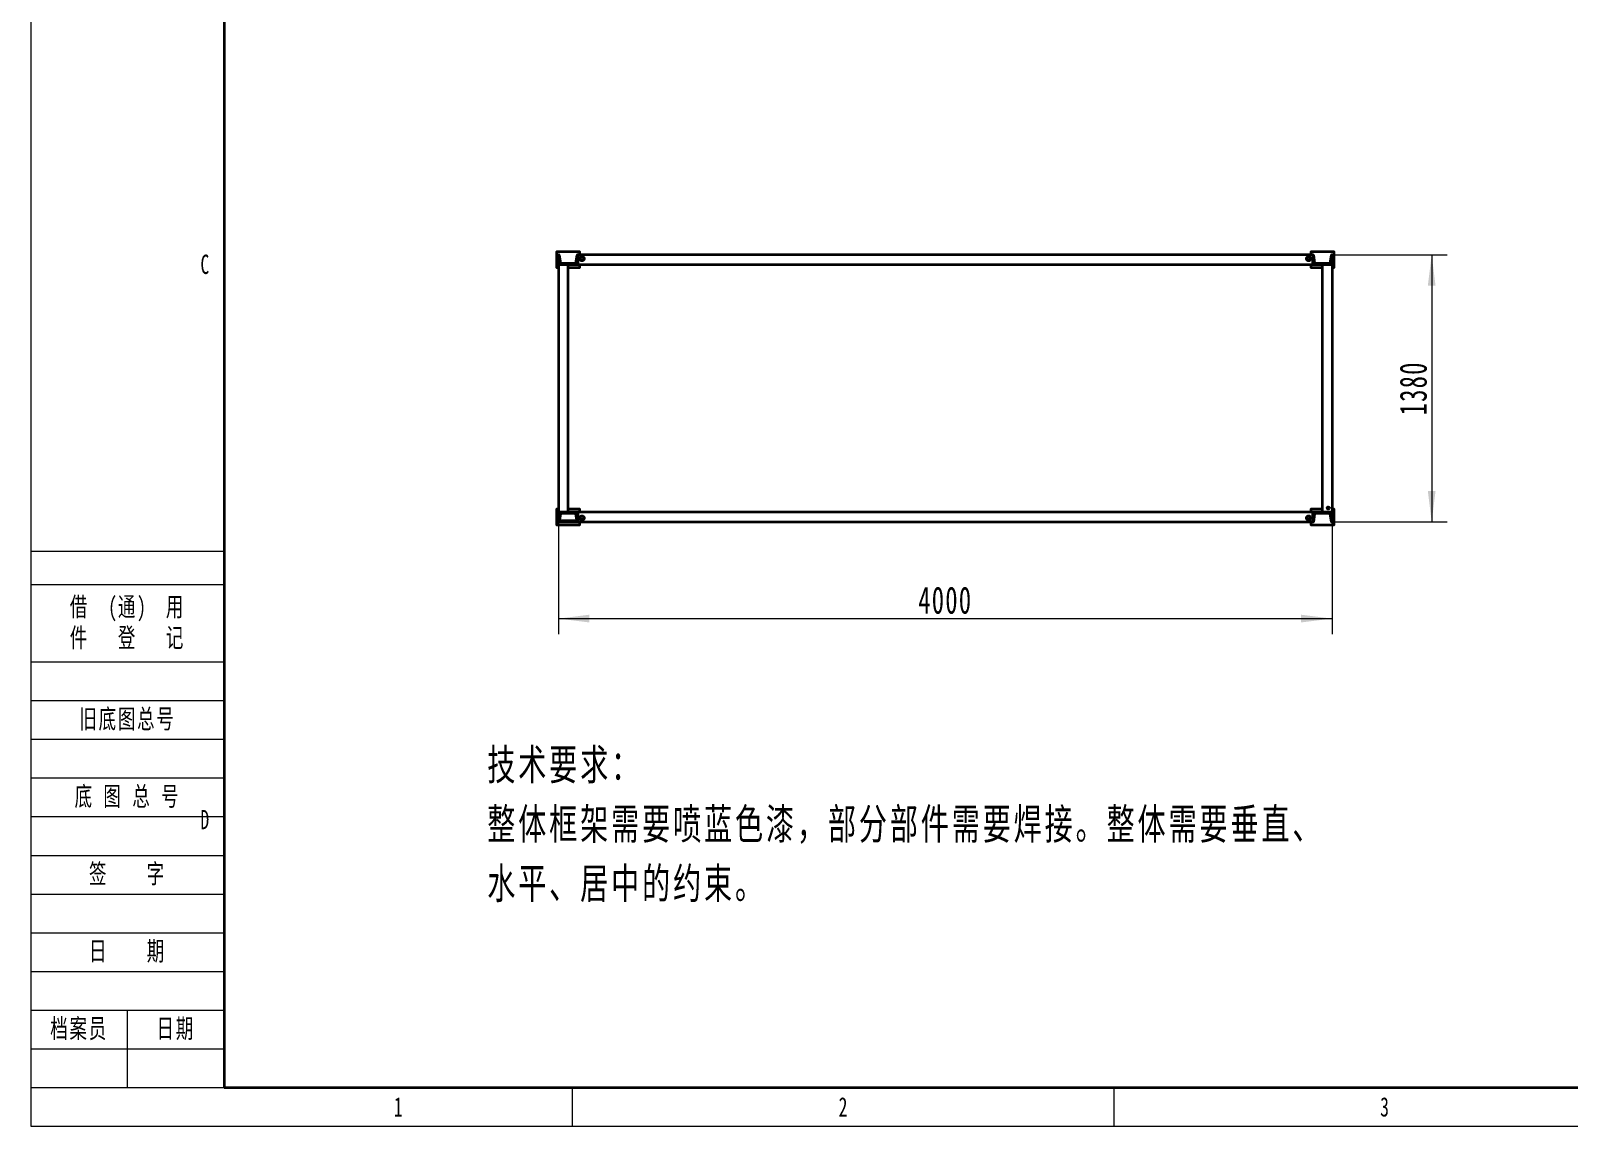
# Model space of a CAD drawing. Header units: millimetres. Extents: x -8400 to 8400, y -5940 to 5940.
# Drawn here: x -8400 to -445, y -5940 to -278 of the extents above; entities that cross this region are included whole.
import ezdxf
from ezdxf.enums import TextEntityAlignment as Align

# ---------------------------------------------------------------- set-up
doc = ezdxf.new("R2010")
doc.units = ezdxf.units.MM
doc.layers.get('0').update_dxf_attribs({"lineweight": 35})
for name, color, linetype, lineweight in [('尺寸线层', 3, 'Continuous', 18), ('粗实线层', 7, 'Continuous', 35), ('细实线层', 7, 'Continuous', 18)]:
    doc.layers.add(name, color=color, linetype=linetype, lineweight=lineweight)
doc.styles.add('标准', font='', dxfattribs={"width": 0.667})
doc.styles.get('标准').set_extended_font_data('宋体')
doc.dimstyles.new('GB_尺寸', dxfattribs={"dimscale": 40, "dimtxt": 3.5, "dimasz": 4, "dimexe": 2, "dimexo": 0, "dimtad": 1, "dimdsep": 46, "dimtxsty": '标准', "dimblk": '_CAXARROW', "dimcen": 0, "dimdle": 8, "dimazin": 2, "dimtfac": 0.707107, "dimtdec": 3, "dimtmove": 2, "dimatfit": 3, "dimfxl": 0, "dimfrac": 2, "dimtolj": 1, "dimarcsym": 0})

# ---------------------------------------------------------------- blocks, each defined once
blk = doc.blocks.new('$CAXA_FRAME_13B17AC1$')
at = {"layer": '粗实线层'}
for p, q in [((-185, 143.5), (-185, -143.5)), ((-185, -143.5), (205, -143.5))]:
    blk.add_line(p, q, dxfattribs=at)
at = {"layer": '细实线层'}
for p, q in [((-210, 148.5), (-210, -148.5)), ((-185, -74.25), (-210, -74.25)), ((-140, -143.5), (-140, -148.5)), ((-70, -143.5), (-70, -148.5)), ((-210, -148.5), (210, -148.5))]:
    blk.add_line(p, q, dxfattribs=at)
at = {"layer": '尺寸线层', "style": '标准', "width": 0.667}
for tag, p in [('T1', (-162.5, 146)), ('T2', (-105, 146)), ('T3', (-35, 146)), ('T4', (35, 146)), ('T5', (105, 146)), ('T6', (172.5, 146)), ('L1', (-187.5, 108.875)), ('R1', (207.5, 108.875)), ('L2', (-187.5, 37.125)), ('R2', (207.5, 37.125)), ('L3', (-187.5, -37.125)), ('R3', (207.5, -37.125)), ('L4', (-187.5, -108.875)), ('R4', (207.5, -108.875)), ('B1', (-162.5, -146)), ('B2', (-105, -146)), ('B3', (-35, -146)), ('B4', (35, -146)), ('B5', (105, -146)), ('B6', (172.5, -146))]:
    blk.add_attdef(tag, text='', height=2.595, dxfattribs=at).set_placement(p, align=Align.MIDDLE_CENTER)
blk = doc.blocks.new('*X5')
at = {"layer": '细实线层'}
for p, q in [((-25, 65), (0, 65)), ((-25, 55), (0, 55)), ((-25, 50), (0, 50)), ((-25, 45), (0, 45)), ((-25, 40), (0, 40)), ((-25, 35), (0, 35)), ((-25, 30), (0, 30)), ((-25, 25), (0, 25)), ((-25, 20), (0, 20)), ((-25, 15), (0, 15)), ((-25, 10), (0, 10)), ((-12.5, 0), (-12.5, 10)), ((-25, 5), (0, 5)), ((-25, 0), (0, 0))]:
    blk.add_line(p, q, dxfattribs=at)
at = {"layer": '尺寸线层', "attachment_point": 5, "line_spacing_factor": 0.963108, "style": '标准'}
for s, insert, char_height, width in [('\\T1.1;借  (通)  用\\P件   登   记', (-12.5, 60), 2.4861, 48), ('\\T1.1;旧底图总号', (-12.5, 47.5), 2.4861, 48), ('\\T1.1;底 图 总 号', (-12.5, 37.5), 2.4861, 48), ('\\T1.1;签    字', (-12.5, 27.5), 2.4861, 48), ('\\T1.1;日    期', (-12.5, 17.5), 2.4861, 48), ('\\T1.1;档案员', (-18.75, 7.5), 2.486, 23), ('\\T1.1;日期', (-6.25, 7.5), 2.486, 23)]:
    blk.add_mtext(s, dxfattribs=dict(at, insert=insert, char_height=char_height, width=width))
at = {"layer": '尺寸线层', "style": '标准', "width": 0.667}
for tag, p in [('登记', (-12.5, 52.5)), ('旧底图总号', (-12.5, 42.5)), ('底图总号', (-12.5, 32.5)), ('签字', (-12.5, 22.5)), ('签字日期', (-12.5, 12.5)), ('档案员', (-18.75, 2.5)), ('日期', (-6.25, 2.5))]:
    blk.add_attdef(tag, text='', height=2.6, dxfattribs=at).set_placement(p, align=Align.MIDDLE_CENTER)
blk = doc.blocks.new('*X16')
at = {"layer": '尺寸线层', "linetype": 'Continuous'}
for points in [[(-5671.3, -3316.2), (-5511.3, -3296.2), (-5511.3, -3336.2)], [(-1671.3, -3316.2), (-1831.3, -3296.2), (-1831.3, -3336.2)]]:
    blk.add_hatch(color=0, dxfattribs=at).paths.add_polyline_path(points, flags=0)
at = {"layer": '尺寸线层', "color": 0, "linetype": 'Continuous'}
for p, q in [((-5671.3, -2816.2), (-5671.3, -3396.2)), ((-1671.3, -2815.7), (-1671.3, -3396.2)), ((-5671.3, -3316.2), (-1671.3, -3316.2))]:
    blk.add_line(p, q, dxfattribs=at)
at = {"layer": '尺寸线层', "color": 0, "insert": (-3671.3, -3221.9), "char_height": 140, "width": 551.307, "attachment_point": 5, "line_spacing_factor": 1.15057, "style": '标准'}
blk.add_mtext('\\T1.1;4000', dxfattribs=at)
blk = doc.blocks.new('_CAXARROW')
blk.add_hatch(color=0).paths.add_polyline_path([(0, 0), (-1, 0.125), (-1, -0.125)], flags=0)
blk = doc.blocks.new('*X17')
at = {"layer": '尺寸线层', "linetype": 'Continuous'}
for points in [[(-1156.3, -1436.2), (-1136.3, -1596.2), (-1176.3, -1596.2)], [(-1156.3, -2816.2), (-1136.3, -2656.2), (-1176.3, -2656.2)]]:
    blk.add_hatch(color=0, dxfattribs=at).paths.add_polyline_path(points, flags=0)
at = {"layer": '尺寸线层', "color": 0, "linetype": 'Continuous'}
for p, q in [((-1671.3, -1436.2), (-1076.3, -1436.2)), ((-1156.3, -1436.2), (-1156.3, -2816.2)), ((-1671.3, -2816.2), (-1076.3, -2816.2))]:
    blk.add_line(p, q, dxfattribs=at)
at = {"layer": '尺寸线层', "color": 0, "insert": (-1250.9, -2126.2), "char_height": 140, "width": 530.44, "attachment_point": 5, "rotation": 90, "line_spacing_factor": 1.15057, "style": '标准'}
blk.add_mtext('\\T1.1;1380', dxfattribs=at)

msp = doc.modelspace()

# ---------------------------------------------------------------- linework, layer by layer
at = {"layer": '粗实线层', "linetype": 'Continuous', "lineweight": 35}
for points in [[(-5561.342, -1436.247), (-5561.342, -1421.247), (-5681.342, -1421.247), (-5681.342, -1501.247), (-5671.341, -1501.247)], [(-1671.343, -1501.247), (-1661.342, -1501.247), (-1661.342, -1421.247), (-1781.342, -1421.247), (-1781.342, -1436.247)], [(-5621.342, -1501.247), (-5561.342, -1501.247), (-5561.342, -1486.246)], [(-1781.342, -1486.247), (-1781.342, -1501.247), (-1721.342, -1501.247)], [(-5671.341, -2751.247), (-5681.342, -2751.247), (-5681.342, -2831.247), (-5561.342, -2831.247), (-5561.342, -2816.247)], [(-5561.342, -2766.247), (-5561.342, -2751.247), (-5621.342, -2751.247)], [(-1781.342, -2816.247), (-1781.342, -2831.247), (-1661.342, -2831.247), (-1661.342, -2751.247), (-1671.343, -2751.247)], [(-1721.342, -2751.247), (-1781.342, -2751.247), (-1781.342, -2766.247)], [(-1694.342, -2739.551), (-1694.342, -2749.943)], [(-1691.342, -2750.748), (-1691.342, -2738.748)], [(-5666.342, -2814.8), (-5666.342, -2816.247), (-5576.342, -2816.247), (-5576.342, -2814.8)], [(-5577.125, -2811.247), (-5665.559, -2811.247)]]:
    msp.add_lwpolyline(points, dxfattribs=at)
for points in [[(-5665.945, -1438.783, 0.36941475), (-5668.909, -1436.247), (-5671.342, -1436.247), (-5671.342, -1486.247), (-5571.342, -1486.247), (-5571.342, -1436.247), (-5573.775, -1436.247, 0.36941475), (-5576.739, -1438.783), (-5582.945, -1478.411, -0.36941475), (-5585.909, -1480.947), (-5656.775, -1480.947, -0.36940713), (-5659.739, -1478.411)], [(-5558.842, -1456.247, 0.26795251), (-5554.342, -1464.041, 0.26795353), (-5545.342, -1464.041, 0.26795251), (-5540.842, -1456.247, 0.2679481), (-5545.342, -1448.453, 0.26795353), (-5554.342, -1448.453, 0.2679481)], [(-1801.842, -1456.247, 0.26795251), (-1797.342, -1464.041, 0.26795353), (-1788.342, -1464.041, 0.26796015), (-1783.842, -1456.247, 0.26795574), (-1788.342, -1448.453, 0.26795353), (-1797.342, -1448.453, 0.2679481)], [(-1771.342, -1436.247), (-1771.342, -1486.247), (-1671.342, -1486.247), (-1671.342, -1436.247), (-1673.775, -1436.247, 0.36941475), (-1676.739, -1438.783), (-1682.945, -1478.411, -0.3693939), (-1685.909, -1480.947), (-1756.775, -1480.947, -0.36941475), (-1759.739, -1478.411), (-1765.945, -1438.783, 0.36941475), (-1768.909, -1436.247)], [(-5576.739, -2813.711, 0.36941475), (-5573.775, -2816.247), (-5571.342, -2816.247), (-5571.342, -2766.247), (-5671.342, -2766.247), (-5671.342, -2816.247), (-5668.909, -2816.247, 0.36941475), (-5665.945, -2813.711), (-5659.739, -2774.083, -0.36940713), (-5656.775, -2771.547), (-5585.909, -2771.547, -0.36941475), (-5582.945, -2774.083)], [(-1676.739, -2813.711, 0.36941475), (-1673.775, -2816.247), (-1671.342, -2816.247), (-1671.342, -2766.247), (-1771.342, -2766.247), (-1771.342, -2816.247), (-1768.909, -2816.247, 0.36941475), (-1765.945, -2813.711), (-1759.739, -2774.083, -0.36941475), (-1756.775, -2771.547), (-1685.909, -2771.547, -0.3693939), (-1682.945, -2774.083)], [(-5558.842, -2796.247, 0.26794537), (-5554.342, -2804.042, 0.26795353), (-5545.342, -2804.042, 0.26794537), (-5540.842, -2796.247, 0.26794369), (-5545.342, -2788.453, 0.26795353), (-5554.342, -2788.453, 0.26794369)], [(-1801.842, -2796.247, 0.26794537), (-1797.342, -2804.042, 0.26795353), (-1788.342, -2804.042, 0.26795301), (-1783.842, -2796.247, 0.26795133), (-1788.342, -2788.453, 0.26795353), (-1797.342, -2788.453, 0.26794369)]]:
    msp.add_lwpolyline(points, format="xyb", close=True, dxfattribs=at)
for points in [[(-5621.342, -1486.247), (-5671.342, -1486.247), (-5671.342, -2766.247), (-5621.342, -2766.247)], [(-1771.342, -1486.247), (-1771.342, -1436.247), (-5571.342, -1436.247), (-5571.342, -1486.247)], [(-5549.842, -1445.855), (-5550.951, -1446.495), (-5552.069, -1447.141), (-5552.632, -1447.466), (-5553.199, -1447.793), (-5553.769, -1448.122), (-5554.342, -1448.453), (-5554.485, -1448.536), (-5554.629, -1448.619), (-5554.701, -1448.66), (-5554.773, -1448.702), (-5554.844, -1448.743), (-5554.916, -1448.784), (-5555.202, -1448.949), (-5555.487, -1449.114), (-5556.054, -1449.442), (-5556.618, -1449.767), (-5557.736, -1450.412), (-5558.842, -1451.051), (-5558.842, -1451.683), (-5558.842, -1452.32), (-5558.842, -1452.963), (-5558.842, -1453.61), (-5558.842, -1453.936), (-5558.842, -1454.264), (-5558.842, -1454.429), (-5558.842, -1454.594), (-5558.842, -1454.676), (-5558.842, -1454.759), (-5558.842, -1454.842), (-5558.842, -1454.925), (-5558.842, -1455.587), (-5558.842, -1456.247), (-5558.842, -1456.905), (-5558.842, -1457.56), (-5558.842, -1458.214), (-5558.842, -1458.865), (-5558.842, -1459.19), (-5558.842, -1459.515), (-5558.842, -1459.677), (-5558.842, -1459.839), (-5558.842, -1460.001), (-5558.842, -1460.163), (-5558.842, -1460.806), (-5558.842, -1461.443), (-5557.734, -1462.083), (-5556.615, -1462.729), (-5556.052, -1463.054), (-5555.485, -1463.381), (-5554.915, -1463.71), (-5554.342, -1464.041), (-5554.199, -1464.124), (-5554.055, -1464.207), (-5553.983, -1464.248), (-5553.912, -1464.29), (-5553.84, -1464.331), (-5553.768, -1464.373), (-5553.482, -1464.538), (-5553.197, -1464.702), (-5552.63, -1465.03), (-5552.066, -1465.355), (-5550.948, -1466.001), (-5549.842, -1466.639), (-5548.733, -1466), (-5547.615, -1465.354), (-5547.052, -1465.029), (-5546.485, -1464.701), (-5545.915, -1464.372), (-5545.342, -1464.041), (-5545.199, -1463.959), (-5545.055, -1463.876), (-5544.983, -1463.834), (-5544.911, -1463.793), (-5544.84, -1463.752), (-5544.768, -1463.71), (-5544.482, -1463.545), (-5544.197, -1463.38), (-5543.63, -1463.053), (-5543.066, -1462.727), (-5541.948, -1462.082), (-5540.842, -1461.443), (-5540.842, -1460.806), (-5540.842, -1460.163), (-5540.842, -1460.001), (-5540.842, -1459.839), (-5540.842, -1459.677), (-5540.842, -1459.515), (-5540.842, -1459.19), (-5540.842, -1458.865), (-5540.842, -1458.214), (-5540.842, -1457.56), (-5540.842, -1456.905), (-5540.842, -1456.247), (-5540.842, -1455.587), (-5540.842, -1454.925), (-5540.842, -1454.842), (-5540.842, -1454.759), (-5540.842, -1454.676), (-5540.842, -1454.594), (-5540.842, -1454.429), (-5540.842, -1454.264), (-5540.842, -1453.936), (-5540.842, -1453.61), (-5540.842, -1452.963), (-5540.842, -1452.32), (-5540.842, -1451.683), (-5540.842, -1451.051), (-5541.951, -1450.411), (-5543.069, -1449.765), (-5543.632, -1449.44), (-5544.199, -1449.113), (-5544.769, -1448.784), (-5545.342, -1448.453), (-5545.485, -1448.37), (-5545.629, -1448.287), (-5545.701, -1448.246), (-5545.773, -1448.204), (-5545.844, -1448.163), (-5545.916, -1448.122), (-5546.202, -1447.956), (-5546.487, -1447.792), (-5547.054, -1447.464), (-5547.618, -1447.139), (-5548.736, -1446.494)], [(-1801.842, -1451.051), (-1801.842, -1451.683), (-1801.842, -1452.32), (-1801.842, -1452.963), (-1801.842, -1453.61), (-1801.842, -1453.936), (-1801.842, -1454.264), (-1801.842, -1454.429), (-1801.842, -1454.594), (-1801.842, -1454.676), (-1801.842, -1454.759), (-1801.842, -1454.842), (-1801.842, -1454.925), (-1801.842, -1455.587), (-1801.842, -1456.247), (-1801.842, -1456.905), (-1801.842, -1457.56), (-1801.842, -1458.214), (-1801.842, -1458.865), (-1801.842, -1459.19), (-1801.842, -1459.515), (-1801.842, -1459.677), (-1801.842, -1459.839), (-1801.842, -1460.001), (-1801.842, -1460.163), (-1801.842, -1460.806), (-1801.842, -1461.443), (-1800.733, -1462.083), (-1799.615, -1462.729), (-1799.051, -1463.054), (-1798.485, -1463.381), (-1797.915, -1463.71), (-1797.342, -1464.041), (-1797.198, -1464.124), (-1797.055, -1464.207), (-1796.983, -1464.248), (-1796.911, -1464.29), (-1796.84, -1464.331), (-1796.768, -1464.373), (-1796.482, -1464.538), (-1796.197, -1464.702), (-1795.63, -1465.03), (-1795.066, -1465.355), (-1793.948, -1466.001), (-1792.842, -1466.639), (-1791.733, -1466), (-1790.615, -1465.354), (-1790.052, -1465.029), (-1789.485, -1464.701), (-1788.915, -1464.372), (-1788.342, -1464.041), (-1788.199, -1463.959), (-1788.055, -1463.876), (-1787.983, -1463.834), (-1787.912, -1463.793), (-1787.84, -1463.752), (-1787.768, -1463.71), (-1787.482, -1463.545), (-1787.197, -1463.38), (-1786.63, -1463.053), (-1786.066, -1462.727), (-1784.948, -1462.082), (-1783.842, -1461.443), (-1783.842, -1460.806), (-1783.842, -1460.163), (-1783.842, -1460.001), (-1783.842, -1459.839), (-1783.842, -1459.677), (-1783.842, -1459.515), (-1783.842, -1459.19), (-1783.842, -1458.865), (-1783.842, -1458.214), (-1783.842, -1457.56), (-1783.842, -1456.905), (-1783.842, -1456.247), (-1783.842, -1455.587), (-1783.842, -1454.925), (-1783.842, -1454.842), (-1783.842, -1454.759), (-1783.842, -1454.676), (-1783.842, -1454.594), (-1783.842, -1454.429), (-1783.842, -1454.264), (-1783.842, -1453.936), (-1783.842, -1453.61), (-1783.842, -1452.963), (-1783.842, -1452.32), (-1783.842, -1451.683), (-1783.842, -1451.051), (-1784.951, -1450.411), (-1786.069, -1449.765), (-1786.632, -1449.44), (-1787.199, -1449.113), (-1787.769, -1448.784), (-1788.342, -1448.453), (-1788.485, -1448.37), (-1788.629, -1448.287), (-1788.701, -1448.246), (-1788.772, -1448.204), (-1788.844, -1448.163), (-1788.916, -1448.122), (-1789.202, -1447.956), (-1789.487, -1447.792), (-1790.054, -1447.464), (-1790.618, -1447.139), (-1791.735, -1446.494), (-1792.842, -1445.855), (-1793.95, -1446.495), (-1795.069, -1447.141), (-1795.632, -1447.466), (-1796.199, -1447.793), (-1796.769, -1448.122), (-1797.342, -1448.453), (-1797.485, -1448.536), (-1797.629, -1448.619), (-1797.701, -1448.66), (-1797.772, -1448.702), (-1797.844, -1448.743), (-1797.916, -1448.784), (-1798.202, -1448.949), (-1798.487, -1449.114), (-1799.054, -1449.442), (-1799.618, -1449.767), (-1800.736, -1450.412)], [(-1721.342, -1486.247), (-1671.342, -1486.247), (-1671.342, -2766.247), (-1721.342, -2766.247)], [(-5571.342, -2766.247), (-5571.342, -2816.247), (-1771.342, -2816.247), (-1771.342, -2766.247)], [(-5545.342, -2788.453), (-5545.485, -2788.37), (-5545.629, -2788.288), (-5545.701, -2788.246), (-5545.773, -2788.205), (-5545.844, -2788.163), (-5545.916, -2788.122), (-5546.202, -2787.957), (-5546.487, -2787.792), (-5547.054, -2787.464), (-5547.618, -2787.139), (-5548.736, -2786.494), (-5549.842, -2785.855), (-5550.951, -2786.495), (-5552.069, -2787.141), (-5552.632, -2787.466), (-5553.199, -2787.793), (-5553.769, -2788.122), (-5554.342, -2788.453), (-5554.485, -2788.536), (-5554.629, -2788.619), (-5554.701, -2788.66), (-5554.773, -2788.702), (-5554.844, -2788.743), (-5554.916, -2788.784), (-5555.202, -2788.949), (-5555.487, -2789.114), (-5556.054, -2789.442), (-5556.618, -2789.767), (-5557.736, -2790.412), (-5558.842, -2791.051), (-5558.842, -2791.683), (-5558.842, -2792.32), (-5558.842, -2792.962), (-5558.842, -2793.61), (-5558.842, -2793.937), (-5558.842, -2794.264), (-5558.842, -2794.429), (-5558.842, -2794.594), (-5558.842, -2794.677), (-5558.842, -2794.759), (-5558.842, -2794.842), (-5558.842, -2794.925), (-5558.842, -2795.587), (-5558.842, -2796.247), (-5558.842, -2796.905), (-5558.842, -2797.56), (-5558.842, -2798.214), (-5558.842, -2798.865), (-5558.842, -2799.19), (-5558.842, -2799.515), (-5558.842, -2799.677), (-5558.842, -2799.839), (-5558.842, -2800.001), (-5558.842, -2800.163), (-5558.842, -2800.807), (-5558.842, -2801.443), (-5557.734, -2802.083), (-5556.615, -2802.729), (-5556.052, -2803.054), (-5555.485, -2803.382), (-5554.915, -2803.71), (-5554.342, -2804.042), (-5554.199, -2804.124), (-5554.055, -2804.207), (-5553.983, -2804.249), (-5553.912, -2804.29), (-5553.84, -2804.331), (-5553.768, -2804.373), (-5553.482, -2804.538), (-5553.197, -2804.703), (-5552.63, -2805.03), (-5552.066, -2805.355), (-5550.948, -2806.001), (-5549.842, -2806.64), (-5548.733, -2806), (-5547.615, -2805.354), (-5547.052, -2805.029), (-5546.485, -2804.702), (-5545.915, -2804.372), (-5545.342, -2804.042), (-5545.199, -2803.959), (-5545.055, -2803.876), (-5544.983, -2803.834), (-5544.911, -2803.793), (-5544.84, -2803.752), (-5544.768, -2803.71), (-5544.482, -2803.545), (-5544.197, -2803.38), (-5543.63, -2803.053), (-5543.066, -2802.728), (-5541.948, -2802.082), (-5540.842, -2801.443), (-5540.842, -2800.807), (-5540.842, -2800.163), (-5540.842, -2800.001), (-5540.842, -2799.839), (-5540.842, -2799.677), (-5540.842, -2799.515), (-5540.842, -2799.19), (-5540.842, -2798.865), (-5540.842, -2798.214), (-5540.842, -2797.56), (-5540.842, -2796.905), (-5540.842, -2796.247), (-5540.842, -2795.587), (-5540.842, -2794.925), (-5540.842, -2794.842), (-5540.842, -2794.759), (-5540.842, -2794.677), (-5540.842, -2794.594), (-5540.842, -2794.429), (-5540.842, -2794.264), (-5540.842, -2793.937), (-5540.842, -2793.61), (-5540.842, -2792.962), (-5540.842, -2792.32), (-5540.842, -2791.683), (-5540.842, -2791.051), (-5541.951, -2790.411), (-5543.069, -2789.765), (-5543.632, -2789.44), (-5544.199, -2789.113), (-5544.769, -2788.784)], [(-1797.342, -2788.453), (-1797.485, -2788.536), (-1797.629, -2788.619), (-1797.701, -2788.66), (-1797.772, -2788.702), (-1797.844, -2788.743), (-1797.916, -2788.784), (-1798.202, -2788.949), (-1798.487, -2789.114), (-1799.054, -2789.442), (-1799.618, -2789.767), (-1800.736, -2790.412), (-1801.842, -2791.051), (-1801.842, -2791.683), (-1801.842, -2792.32), (-1801.842, -2792.962), (-1801.842, -2793.61), (-1801.842, -2793.937), (-1801.842, -2794.264), (-1801.842, -2794.429), (-1801.842, -2794.594), (-1801.842, -2794.677), (-1801.842, -2794.759), (-1801.842, -2794.842), (-1801.842, -2794.925), (-1801.842, -2795.587), (-1801.842, -2796.247), (-1801.842, -2796.905), (-1801.842, -2797.56), (-1801.842, -2798.214), (-1801.842, -2798.865), (-1801.842, -2799.19), (-1801.842, -2799.515), (-1801.842, -2799.677), (-1801.842, -2799.839), (-1801.842, -2800.001), (-1801.842, -2800.163), (-1801.842, -2800.807), (-1801.842, -2801.443), (-1800.733, -2802.083), (-1799.615, -2802.729), (-1799.051, -2803.054), (-1798.485, -2803.382), (-1797.915, -2803.71), (-1797.342, -2804.042), (-1797.198, -2804.124), (-1797.055, -2804.207), (-1796.983, -2804.249), (-1796.911, -2804.29), (-1796.84, -2804.331), (-1796.768, -2804.373), (-1796.482, -2804.538), (-1796.197, -2804.703), (-1795.63, -2805.03), (-1795.066, -2805.355), (-1793.948, -2806.001), (-1792.842, -2806.64), (-1791.733, -2806), (-1790.615, -2805.354), (-1790.052, -2805.029), (-1789.485, -2804.702), (-1788.915, -2804.372), (-1788.342, -2804.042), (-1788.199, -2803.959), (-1788.055, -2803.876), (-1787.983, -2803.834), (-1787.912, -2803.793), (-1787.84, -2803.752), (-1787.768, -2803.71), (-1787.482, -2803.545), (-1787.197, -2803.38), (-1786.63, -2803.053), (-1786.066, -2802.728), (-1784.948, -2802.082), (-1783.842, -2801.443), (-1783.842, -2800.807), (-1783.842, -2800.163), (-1783.842, -2800.001), (-1783.842, -2799.839), (-1783.842, -2799.677), (-1783.842, -2799.515), (-1783.842, -2799.19), (-1783.842, -2798.865), (-1783.842, -2798.214), (-1783.842, -2797.56), (-1783.842, -2796.905), (-1783.842, -2796.247), (-1783.842, -2795.587), (-1783.842, -2794.925), (-1783.842, -2794.842), (-1783.842, -2794.759), (-1783.842, -2794.677), (-1783.842, -2794.594), (-1783.842, -2794.429), (-1783.842, -2794.264), (-1783.842, -2793.937), (-1783.842, -2793.61), (-1783.842, -2792.962), (-1783.842, -2792.32), (-1783.842, -2791.683), (-1783.842, -2791.051), (-1784.951, -2790.411), (-1786.069, -2789.765), (-1786.632, -2789.44), (-1787.199, -2789.113), (-1787.769, -2788.784), (-1788.342, -2788.453), (-1788.485, -2788.37), (-1788.629, -2788.288), (-1788.701, -2788.246), (-1788.772, -2788.205), (-1788.844, -2788.163), (-1788.916, -2788.122), (-1789.202, -2787.957), (-1789.487, -2787.792), (-1790.054, -2787.464), (-1790.618, -2787.139), (-1791.735, -2786.494), (-1792.842, -2785.855), (-1793.95, -2786.495), (-1795.069, -2787.141), (-1795.632, -2787.466), (-1796.199, -2787.793), (-1796.769, -2788.122)]]:
    msp.add_lwpolyline(points, close=True, dxfattribs=at)
for centre, radius in [((-5549.842, -1456.247), 11.5), ((-1792.842, -1456.247), 11.5), ((-1691.342, -2744.747), 6), ((-5549.842, -2796.247), 11.5), ((-1792.842, -2796.247), 11.5)]:
    msp.add_circle(centre, radius, dxfattribs=at)

# ---------------------------------------------------------------- block references
at = {"layer": '粗实线层'}
ref = msp.add_blockref('$CAXA_FRAME_13B17AC1$', (0, 0), dxfattribs=dict(at, xscale=40, yscale=40, zscale=40))
ref.add_attrib('L3', 'C', dxfattribs={"layer": '尺寸线层', "height": 100, "style": '标准', "width": 0.667}).set_placement((-7500, -1485), align=Align.MIDDLE_CENTER)
ref.add_attrib('L4', 'D', dxfattribs={"layer": '尺寸线层', "height": 100, "style": '标准', "width": 0.667}).set_placement((-7500, -4355), align=Align.MIDDLE_CENTER)
ref.add_attrib('B1', '1', dxfattribs={"layer": '尺寸线层', "height": 100, "style": '标准', "width": 0.667}).set_placement((-6500, -5840), align=Align.MIDDLE_CENTER)
ref.add_attrib('B2', '2', dxfattribs={"layer": '尺寸线层', "height": 100, "style": '标准', "width": 0.667}).set_placement((-4200, -5840), align=Align.MIDDLE_CENTER)
ref.add_attrib('B3', '3', dxfattribs={"layer": '尺寸线层', "height": 100, "style": '标准', "width": 0.667}).set_placement((-1400, -5840), align=Align.MIDDLE_CENTER)
at = {"layer": '粗实线层', "xscale": 40, "yscale": 40, "zscale": 40}
msp.add_blockref('*X5', (-7400, -5740), dxfattribs=at)

# ---------------------------------------------------------------- texts
at = {"insert": (-6039.875, -3990.724), "char_height": 160, "width": 4328.96998, "attachment_point": 1, "line_spacing_factor": 1.15057, "style": '标准'}
msp.add_mtext('\\T1.1;技术要求：\\P整体框架需要喷蓝色漆，部分部件需要焊接。整体需要垂直、水平、居中的约束。', dxfattribs=at)

# ---------------------------------------------------------------- dimensions: what is measured, and where the dimension line sits
at = {"layer": '尺寸线层'}
dim = msp.add_linear_dim(base=(-1156.337, -2816.247), p1=(-1671.342, -1436.247), p2=(-1671.342, -2816.247), angle=90, dimstyle='GB_尺寸', override={"dimsah": 1, "dimtfill": 1, "dimtzin": 0}, dxfattribs=at)
dim.commit()
dim.dimension.update_dxf_attribs({"geometry": '*X17', "text_midpoint": (-1250.946, -2126.247), "dimtype": 160})
dim = msp.add_linear_dim(base=(-1671.342, -3316.166), p1=(-5671.342, -2816.247), p2=(-1671.342, -2815.716), dimstyle='GB_尺寸', override={"dimsah": 1, "dimtfill": 1, "dimtzin": 0}, dxfattribs=at)
dim.commit()
dim.dimension.update_dxf_attribs({"geometry": '*X16', "text_midpoint": (-3671.342, -3221.948), "dimtype": 160})

doc.saveas('drawing.dxf')
